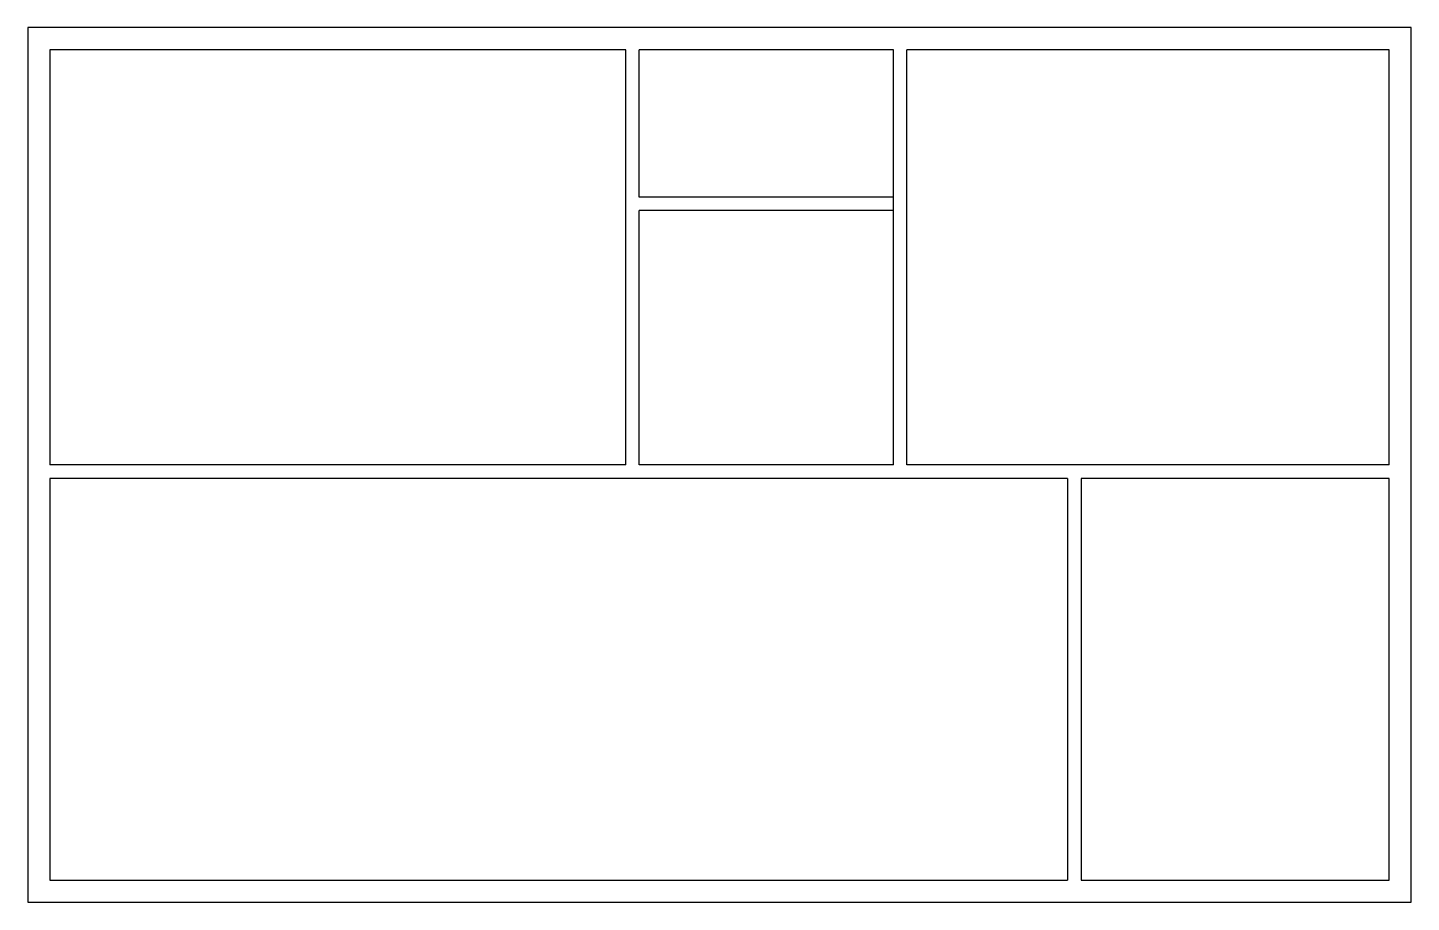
# Model space of a CAD drawing. Header units: inches. Extents: x 30 to 650, y -3 to 389.
import ezdxf

# ---------------------------------------------------------------- set-up
doc = ezdxf.new("R2010")
doc.units = ezdxf.units.IN
doc.header["$MEASUREMENT"] = 0

msp = doc.modelspace()

# ---------------------------------------------------------------- linework, layer by layer
for p, q in [((297.98, 193.49), (297.98, 379.49)), ((303.98, 313.49), (303.98, 379.49)), ((417.98, 193.49), (417.98, 379.49)), ((423.98, 193.49), (423.98, 379.49)), ((417.98, 313.49), (303.98, 313.49)), ((303.98, 193.49), (303.98, 307.49)), ((417.98, 307.49), (303.98, 307.49)), ((297.98, 193.49), (39.98, 193.49)), ((417.98, 193.49), (303.98, 193.49)), ((495.98, 193.49), (423.98, 193.49)), ((639.98, 193.49), (495.98, 193.49)), ((303.98, 187.49), (39.98, 187.49)), ((423.98, 187.49), (303.98, 187.49)), ((423.98, 187.49), (303.98, 187.49)), ((495.98, 187.49), (423.98, 187.49)), ((495.98, 187.49), (495.98, 7.49)), ((639.98, 187.49), (501.98, 187.49)), ((501.98, 187.49), (501.98, 7.49)), ((639.98, 7.49), (639.98, 187.49)), ((639.98, 7.49), (639.98, 79.49))]:
    msp.add_line(p, q)
msp.add_lwpolyline([(29.98, -2.51), (649.98, -2.51), (649.98, 389.49), (29.98, 389.49)], close=True)
for points in [[(297.98, 379.49), (39.98, 379.49), (39.98, 193.49)], [(297.98, 379.49), (39.98, 379.49), (39.98, 193.49)], [(417.98, 379.49), (303.98, 379.49)], [(417.98, 379.49), (303.98, 379.49)], [(639.98, 193.49), (639.98, 379.49), (423.98, 379.49)], [(639.98, 193.49), (639.98, 379.49), (423.98, 379.49)], [(39.98, 187.49), (39.98, 7.49), (495.98, 7.49)], [(39.98, 187.49), (39.98, 7.49), (495.98, 7.49)], [(501.98, 7.49), (639.98, 7.49), (639.98, 187.49)], [(501.98, 7.49), (639.98, 7.49), (639.98, 187.49)]]:
    msp.add_lwpolyline(points)

doc.saveas('drawing.dxf')
